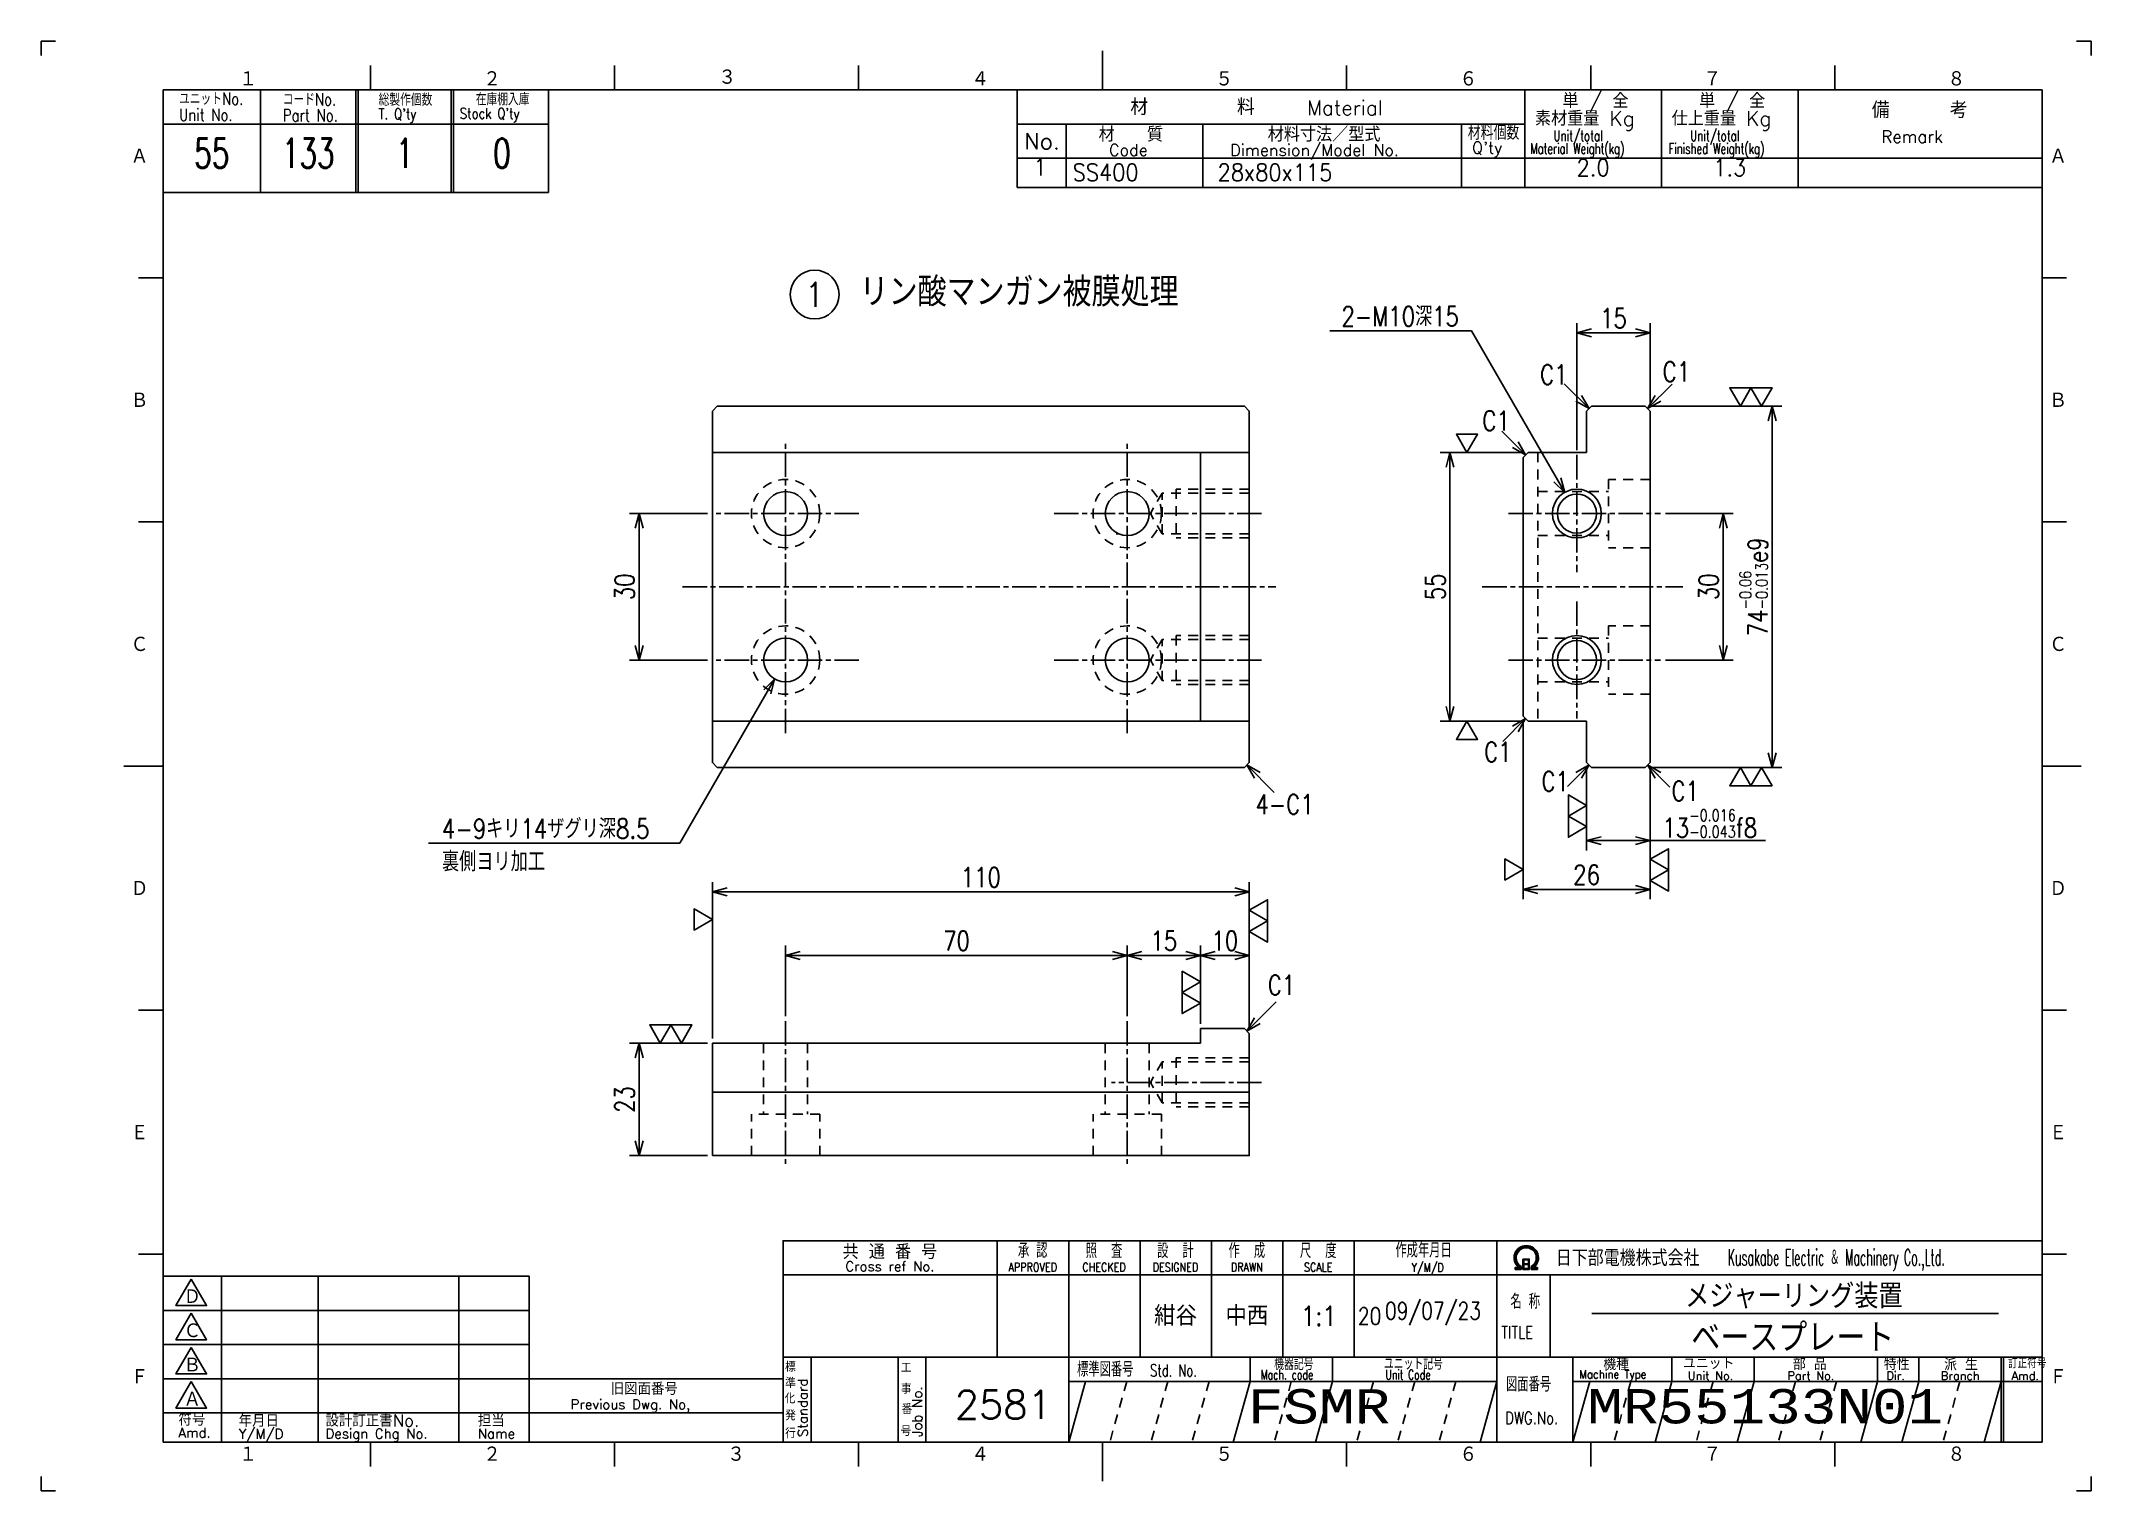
# Model space of a CAD drawing. Extents: x 0 to 420, y 0 to 297.
import ezdxf
from ezdxf.enums import TextEntityAlignment as Align

# ---------------------------------------------------------------- set-up
doc = ezdxf.new("R2010")
doc.units = 0
for name, pattern in [('GEN3A', [3.5, 2, -1.5]), ('GEN7A', [7.5, 5, -0.75, 1, -0.75]), ('HIDDEN2', [3.5, 2, -1.5])]:
    doc.linetypes.add(name, pattern=pattern)
doc.layers.get('0').update_dxf_attribs({"linetype": 'CONTINUOUS'})
doc.layers.get('DEFPOINTS').update_dxf_attribs({"linetype": 'CONTINUOUS'})
for name, color, linetype in [('2', 5, 'CONTINUOUS'), ('4', 3, 'CONTINUOUS'), ('5', 3, 'CONTINUOUS'), ('6', 52, 'CONTINUOUS'), ('7A', 4, 'GEN7A'), ('8', 1, 'CONTINUOUS'), ('9', 3, 'HIDDEN2'), ('RAHM2', 1, 'CONTINUOUS'), ('RAHM3', 52, 'CONTINUOUS')]:
    doc.layers.add(name, color=color, linetype=linetype)
doc.styles.add('DIMENSION', font='monotxt.shx', dxfattribs={"bigfont": 'bigfont.shx'})
doc.styles.get("Standard").update_dxf_attribs({"font": 'romans.shx', "width": 0.8, "bigfont": 'extfont.shx'})
doc.dimstyles.new('GEN-ISO', dxfattribs={"dimtxt": 4, "dimasz": 3, "dimexe": 2, "dimexo": 1, "dimgap": 1, "dimtad": 3, "dimdec": 3, "dimrnd": 0.001, "dimdsep": 46, "dimtxsty": 'Standard', "dimblk": 'OPEN30', "dimcen": 0, "dimclrt": 52, "dimadec": 0, "dimazin": 0, "dimtp": 0.1, "dimtm": 0.1, "dimtfac": 0.6, "dimtdec": 3, "dimtmove": 2, "dimatfit": 3, "dimldrblk": 'OPEN30', "dimfxl": 0, "dimarcsym": 0})

# ---------------------------------------------------------------- blocks, each defined once
blk = doc.blocks.new('1A3ﾌﾞﾋﾝ')
at = {"layer": 'RAHM2', "color": 5, "linetype": 'Continuous'}
for p, q in [((3, 297), (0, 297)), ((0, 297), (0, 294)), ((217.5, 295), (217.5, 287)), ((417, 297), (420, 297)), ((420, 297), (420, 294)), ((67.5, 292), (67.5, 287)), ((117.5, 292), (117.5, 287)), ((167.5, 292), (167.5, 287)), ((267.5, 292), (267.5, 287)), ((317.5, 292), (317.5, 287)), ((367.5, 292), (367.5, 287)), ((410, 287), (25, 287)), ((25, 287), (25, 10)), ((104, 266), (104, 287)), ((410, 10), (410, 287)), ((25, 266), (64.5, 266)), ((64.5, 266), (104, 266)), ((20, 248.5), (25, 248.5)), ((410, 248.5), (415, 248.5)), ((20, 198.5), (25, 198.5)), ((410, 198.5), (415, 198.5)), ((17, 148.5), (25, 148.5)), ((410, 148.5), (418, 148.5)), ((20, 98.5), (25, 98.5)), ((410, 98.5), (415, 98.5)), ((20, 48.5), (25, 48.5)), ((410, 48.5), (415, 48.5)), ((25, 10), (410, 10)), ((67.5, 5), (67.5, 10)), ((117.5, 5), (117.5, 10)), ((217.5, 2), (217.5, 10)), ((267.5, 5), (267.5, 10)), ((317.5, 5), (317.5, 10)), ((367.5, 5), (367.5, 10)), ((0, 3), (0, 0)), ((0, 0), (3, 0)), ((420, 0), (417, 0)), ((420, 3), (420, 0))]:
    blk.add_line(p, q, dxfattribs=at)
at = {"layer": 'RAHM2', "color": 7, "linetype": 'Continuous'}
for p, q in [((45, 287), (45, 266)), ((64.5, 287), (64.5, 266)), ((65, 287), (65, 266)), ((84, 287), (84, 266)), ((84.5, 287), (84.5, 266)), ((200, 267), (200, 287)), ((304, 287), (304, 267)), ((332, 267), (332, 287)), ((360, 287), (360, 267)), ((25, 280), (64.5, 280)), ((64.5, 280), (104, 280)), ((200, 280), (304, 280)), ((210, 267), (210, 280)), ((238, 280), (238, 267)), ((291, 280), (291, 267)), ((200, 273), (410, 273)), ((200, 267), (410, 267)), ((195.93, 51.26), (195.93, 27.42)), ((210.55, 51.26), (210.55, 10)), ((225.18, 51.26), (225.18, 27.42)), ((239.8, 51.26), (239.8, 27.42)), ((254.43, 51.26), (254.43, 27.42)), ((269.05, 51.26), (269.05, 27.42)), ((298.3, 51.26), (298.3, 10)), ((25, 44), (100, 44)), ((37, 44), (37, 10)), ((56.8, 44), (56.8, 10)), ((85.6, 44), (85.6, 10)), ((100, 10), (100, 44)), ((152.05, 44.26), (410, 44.26)), ((269.05, 44.26), (269.05, 27.42)), ((298.3, 44.26), (298.3, 44.26)), ((309.17, 44.26), (309.17, 27.42)), ((25, 37), (100, 37)), ((25, 30), (100, 30)), ((152.05, 27.42), (410, 27.42)), ((157.77, 27.42), (157.77, 10)), ((175.59, 27.42), (175.59, 10)), ((181.3, 27.42), (181.3, 10)), ((247.73, 27.42), (247.73, 22.42)), ((264.59, 27.42), (264.59, 22.42)), ((313.83, 27.42), (313.83, 10)), ((334.15, 27.42), (334.15, 22.42)), ((351, 27.42), (351, 22.42)), ((376.29, 27.42), (376.29, 22.42)), ((384.72, 27.42), (384.72, 22.42)), ((401.57, 10), (401.57, 27.42)), ((402.07, 10), (402.07, 27.42)), ((25, 23), (100, 23)), ((100, 23), (152.05, 23)), ((210.55, 22.42), (298.3, 22.42)), ((313.83, 22.42), (410, 22.42)), ((25, 16), (100, 16)), ((100, 16), (152.05, 16)), ((167.5, 5), (167.5, 10))]:
    blk.add_line(p, q, dxfattribs=at)
at = {"layer": 'RAHM2', "color": 3, "linetype": 'Continuous'}
for p, q in [((317.73, 36.35), (401.03, 36.35)), ((214.02, 22.42), (210.55, 10)), ((247.73, 22.42), (244.26, 10)), ((264.59, 22.42), (261.12, 10)), ((298.3, 22.42), (294.83, 10)), ((334.15, 22.42), (330.68, 10)), ((351, 22.42), (347.54, 10)), ((376.29, 22.42), (372.82, 10)), ((384.72, 22.42), (381.25, 10))]:
    blk.add_line(p, q, dxfattribs=at)
at = {"layer": 'RAHM2', "color": 3, "linetype": 'GEN3A'}
for p, q in [((222.44, 22.42), (218.98, 10)), ((230.87, 22.42), (227.41, 10)), ((239.3, 22.42), (235.84, 10)), ((256.16, 22.42), (252.69, 10)), ((273.01, 22.42), (269.55, 10)), ((281.44, 22.42), (277.98, 10)), ((289.87, 22.42), (286.41, 10)), ((325.72, 22.42), (322.25, 10)), ((342.57, 22.42), (339.11, 10)), ((359.43, 22.42), (355.97, 10)), ((367.86, 22.42), (364.39, 10)), ((393.14, 22.42), (389.68, 10))]:
    blk.add_line(p, q, dxfattribs=at)
at = {"layer": 'RAHM2', "color": 5, "linetype": 'Continuous'}
blk.add_lwpolyline([(410, 51.26), (152.05, 51.26), (152.05, 10)], dxfattribs=at)
at = {"layer": 'RAHM2', "color": 7, "linetype": 'Continuous'}
for points in [[(303.62, 47.51), (303.62, 45.4), (304.92, 45.4), (304.92, 47.51), (303.62, 47.51)], [(303.77, 47.36), (303.77, 46.53), (304.77, 46.53), (304.77, 47.36), (303.77, 47.36)], [(304.77, 46.38), (304.77, 45.55), (303.77, 45.55), (303.77, 46.38), (304.77, 46.38)], [(302.02, 45.4), (303.22, 45.4), (303.22, 46.01)], [(302.02, 45.58), (302.97, 45.58), (302.97, 45.91)], [(302.72, 45.82), (302.72, 45.75), (302.02, 45.75), (302.02, 45.4)], [(305.32, 45.98), (305.32, 45.4), (306.58, 45.4), (306.58, 45.75), (305.85, 45.75), (305.85, 45.8)], [(305.57, 45.87), (305.57, 45.58), (306.58, 45.58)]]:
    blk.add_lwpolyline(points, dxfattribs=at)
for points in [[(30.79, 43.41), (27.65, 37.97), (33.92, 37.97)], [(30.79, 36.41), (27.65, 30.97), (33.92, 30.97)], [(30.79, 29.41), (27.65, 23.97), (33.92, 23.97)], [(30.79, 22.41), (27.65, 16.97), (33.92, 16.97)]]:
    blk.add_lwpolyline(points, close=True, dxfattribs=at)
at = {"layer": 'RAHM2', "color": 3, "linetype": 'Continuous'}
for points in [[(317.29, 22.42), (313.83, 10)], [(401.57, 22.42), (401.57, 22.42), (398.11, 10)]]:
    blk.add_lwpolyline(points, dxfattribs=at)
at = {"layer": 'RAHM2', "color": 7, "linetype": 'Continuous'}
for radius, start, end in [(2.5, 308.2706, 230.8952), (2.28, 303.9949, 234.4013), (2.06, 299.8294, 238.4756)]:
    blk.add_arc((304.3, 47.76), radius, start, end, dxfattribs=at)
at = {"layer": 'RAHM2', "color": 5, "linetype": 'Continuous'}
for s, p in [('１', (40.6, 287.58)), ('２', (90.6, 287.58)), ('４', (190.6, 287.58)), ('５', (240.6, 287.58)), ('６', (290.6, 287.58)), ('７', (340.6, 287.58)), ('８', (390.6, 287.58)), ('Ａ', (18.36, 271.74)), ('Ａ', (411.44, 271.74)), ('Ｂ', (18.36, 221.74)), ('Ｂ', (411.44, 221.74)), ('Ｃ', (18.36, 171.74)), ('Ｃ', (411.44, 171.74)), ('Ｄ', (18.36, 121.74)), ('Ｄ', (411.44, 121.74)), ('Ｅ', (18.36, 71.74)), ('Ｅ', (411.44, 71.74)), ('Ｆ', (18.36, 21.74)), ('Ｆ', (411.44, 21.74)), ('１', (40.6, 5.87)), ('２', (90.6, 5.87)), ('３', (140.6, 5.87)), ('４', (190.6, 5.87)), ('５', (240.6, 5.87)), ('６', (290.6, 5.87)), ('７', (340.6, 5.87)), ('８', (390.6, 5.87))]:
    blk.add_text(s, height=3.31, dxfattribs=at).set_placement(p)
blk.add_text('３', height=3.31, dxfattribs=at).set_placement((140.6, 289.58), align=Align.MIDDLE)
at = {"layer": 'RAHM2', "color": 7, "linetype": 'Continuous'}
for s, height, width, p in [('ユニットNo.', 2.5, 0.8, (28.29, 283.92)), ('コードNo.', 2.5, 0.8, (49.52, 283.81)), ('総製作個数', 2.5, 0.8, (69.17, 283.72)), ('在庫棚入庫', 2.5, 0.8, (89.08, 283.82)), ('Unit No.', 2.5, 0.8, (28.29, 280.64)), ('Part No.', 2.5, 0.8, (49.52, 280.53)), ("T. Q'ty", 2.2, 0.8, (69.17, 280.96)), ("Stock Q'ty", 2.2, 0.8, (85.8, 281.06)), ('材料個数', 3, 0.8, (292.32, 276.75)), ('Unit/total', 2.2, 0.7, (309.86, 276.49)), ('Unit/total', 2.2, 0.7, (337.86, 276.49)), ('Material Weight(kg)', 2.2, 0.68, (305.1, 273.86)), ('Finished Weight(kg)', 2.2, 0.68, (333.46, 273.86)), ('作成年月日', 3, 0.7, (277.49, 47.82)), ('Y/M/D', 1.8, 0.8, (280.79, 44.87)), ('Kusakabe Electric ＆ Machinery Co.,Ltd.', 3.3108, 0.5, (345.56, 46.19)), ('名 称', 3, 0.7, (301.06, 37.33)), ('20', 3.5, 0.8, (269.81, 34.08)), ('TITLE', 2.5, 0.8, (299.18, 31.25)), ('標準図番号', 3, 0.7, (212.26, 23.44)), ('Std. No.', 2.5, 0.7, (227.23, 23.44)), ('機器記号', 2.5, 0.7, (252.65, 24.77)), ('ユニット記号', 2.5, 0.7, (275.14, 24.85)), ('訂正符号', 2, 0.7, (403.01, 25.16)), ('Mach. code', 2, 0.7, (249.86, 22.83)), ('Unit Code', 2, 0.7, (275.45, 22.83)), ('図面番号', 3, 0.7, (300.15, 20.37)), ('Machine Type', 1.7, 0.9, (315.15, 23.05))]:
    blk.add_text(s, height=height, dxfattribs=dict(at, width=width)).set_placement(p)
for s, height, p in [('単 / 全', 3, (311.71, 283.26)), ('単 / 全', 3, (339.71, 283.26)), ('材\u3000\u3000\u3000\u3000\u3000料', 3.311, (223.18, 281.82)), ('Material', 3, (259.34, 281.82)), ('素材重量 Kg', 3, (306.08, 279.63)), ('仕上重量 Kg', 3, (334.08, 279.63)), ('備     考', 3.311, (375.08, 281.21)), ('No.', 3.311, (201.5, 274.82)), ('材\u3000\u3000質', 3, (216.68, 276.39)), ('材料寸法／型式', 3, (251.33, 276.39)), ('Remark', 2.5, (377.03, 276.16)), ('Code', 2.4, (218.82, 273.45)), ('Dimension/Model No.', 2.4, (243.65, 273.45)), ("Q'ty", 2.4, (293.19, 273.93)), ('Ｄ', 3.2, (29.23, 38.2)), ('Ｃ', 3.2, (29.23, 31.2)), ('Ｂ', 3.2, (29.23, 24.2)), ('標', 2, (152.44, 24.43)), ('工', 2, (176.15, 24.24)), ('機種', 2.4, (320.08, 24.76)), ('ユニット', 2.4, (336.39, 24.96)), ('部 品', 2.4, (358.93, 24.79)), ('特性', 2.4, (377.55, 24.78)), ('派 生', 2.4, (389.89, 24.72)), ('旧図面番号', 2.5, (116.71, 19.69)), ('準', 2, (152.47, 21.11)), ('事', 2, (176.17, 19.92)), ('Unit No.', 1.7, (337.39, 22.76)), ('Part No.', 1.7, (357.81, 22.76)), ('Dir.', 1.7, (378.09, 22.76)), ('Branch', 1.7, (389.24, 22.76)), ('Amd.', 1.7, (403.74, 22.76)), ('Ａ', 3.2, (29.23, 17.2)), ('Previous Dwg. No,', 2, (108.5, 16.75)), ('化', 2, (152.37, 17.95)), ('番', 2, (176.31, 15.76)), ('Amd.', 2, (28.17, 10.93)), ('符号', 2.5, (28.17, 13.37)), ('Y/M/D', 2, (40.49, 10.7)), ('年月日', 2.5, (40.49, 13.14)), ('設計訂正書No.', 2.5, (58.29, 13.18)), ('Design Chg No.', 2, (58.29, 10.75)), ('担当', 2.5, (89.5, 13.18)), ('Name', 2, (89.5, 10.75)), ('行', 2, (152.46, 10.82)), ('発', 2, (152.46, 14.47)), ('号', 2, (176.11, 11.28))]:
    blk.add_text(s, height=height, dxfattribs=at).set_placement(p)
for s, height, p in [('共 通 番 号', 3, (173.93, 49.14)), ('Cross ref No.', 2, (173.93, 46.01))]:
    blk.add_text(s, height=height, dxfattribs=at).set_placement(p, align=Align.MIDDLE)
for s, height, width, p in [('承 認', 3, 0.7, (203.18, 49.35)), ('照  査', 3, 0.7, (217.8, 49.35)), ('設  計', 3, 0.7, (232.43, 49.35)), ('作  成', 3, 0.7, (247.05, 49.35)), ('尺  度', 3, 0.7, (261.67, 49.35)), ('APPROVED', 1.8, 0.8, (203.18, 45.85)), ('CHECKED', 1.8, 0.8, (217.8, 45.85)), ('DESIGNED', 1.8, 0.8, (232.43, 45.85)), ('DRAWN', 1.8, 0.8, (247.05, 45.85)), ('SCALE', 1.8, 0.8, (261.67, 45.85)), ('DWG.No.', 2.5, 0.8, (305.41, 14.96))]:
    blk.add_text(s, height=height, dxfattribs=dict(at, width=width)).set_placement(p, align=Align.MIDDLE)
at = {"layer": 'RAHM2', "color": 7, "linetype": 'Continuous', "width": 0.844147}
blk.add_text('日下部電機株式会社', height=3.311, dxfattribs=at).set_placement((310.35, 46.06), (339.79, 46.06), align=Align.FIT)
at = {"layer": 'RAHM2', "color": 7, "linetype": 'Continuous'}
for s, p in [('Standard', (157.07, 11.05)), ('Job No.', (180.5, 11.05))]:
    blk.add_text(s, height=2, rotation=90, dxfattribs=at).set_placement(p)
at = {"layer": 'RAHM2', "color": 5, "linetype": 'Continuous', "width": 0.7}
for tag, p in [('HEADER3', (35, 274.01)), ('HEADER4', (54.75, 274)), ('HEADER15', (74.49, 274)), ('HEADER16', (94.43, 274))]:
    blk.add_attdef(tag, text='', height=6, dxfattribs=at).set_placement(p, align=Align.MIDDLE)
at = {"layer": 'RAHM2', "color": 7, "linetype": 'Continuous'}
blk.add_attdef('HEADER5', text='', height=2.5, dxfattribs=at).set_placement((63.69, 267.1), align=Align.BOTTOM_RIGHT)
for tag, height, width, p in [('HEADER1', 5, 0.9, (359.12, 40.15)), ('HEADER25', 3.2, 0.63, (46.91, 40.38)), ('HEADER23', 3.33, 0.8, (71.4, 40.2)), ('HEADER24', 3.5, 0.8, (92.57, 40.22)), ('HEADER7', 5, 0.8, (174.38, 35.8)), ('GEN-TITLE-SCA', 4, 0.85, (261.79, 35.85)), ('HEADER22', 3.2, 0.63, (46.91, 33.38)), ('HEADER20', 3.33, 0.8, (71.4, 33.2)), ('HEADER21', 3.5, 0.8, (92.57, 33.22)), ('HEADER2', 6, 0.9, (358.89, 31.68)), ('HEADER19', 3.2, 0.63, (46.91, 26.38)), ('HEADER17', 3.33, 0.8, (71.4, 26.2)), ('HEADER18', 3.5, 0.8, (92.57, 26.22)), ('HEADER11', 3.2, 0.63, (46.91, 19.38)), ('HEADER9', 3.33, 0.8, (71.4, 19.2)), ('HEADER10', 3.5, 0.8, (92.57, 19.22)), ('HEADER14', 3.31, 0.8, (126.54, 12.82))]:
    blk.add_attdef(tag, text='', height=height, dxfattribs=dict(at, width=width)).set_placement(p, align=Align.MIDDLE)
for tag, p in [('HEADER27', (232.45, 36.09)), ('HEADER26', (247.07, 36.09))]:
    blk.add_attdef(tag, text='', height=4, dxfattribs=at).set_placement(p, align=Align.MIDDLE)
at = {"layer": 'RAHM2', "color": 7, "linetype": 'Continuous', "width": 0.8}
blk.add_attdef('GEN-TITLE-DAT', text='', height=3.5, dxfattribs=at).set_placement((275.35, 34.1), align=Align.BOTTOM_LEFT)
at = {"layer": 'RAHM2', "color": 5, "linetype": 'Continuous'}
blk.add_attdef('HEADER6', text='', height=5.8, dxfattribs=at).set_placement((207.09, 13.03), align=Align.BOTTOM_RIGHT)
at = {"layer": 'RAHM2', "color": 5, "linetype": 'Continuous', "style": 'DIMENSION', "width": 1.2}
for tag, p in [('HEADER13', (213.56, 11.75)), ('HEADER12', (247.26, 11.72)), ('GEN-TITLE-DWG', (316.79, 11.74))]:
    blk.add_attdef(tag, text='', height=7.02, dxfattribs=at).set_placement(p, align=Align.BOTTOM_LEFT)
at = {"layer": 'RAHM2', "color": 5, "linetype": 'Continuous', "style": 'DIMENSION'}
blk.add_attdef('HEADER8', text='', height=7.02, dxfattribs=at).set_placement((408.58, 11.71), align=Align.BOTTOM_RIGHT)
blk = doc.blocks.new('_Open30')
at = {"color": 0, "linetype": 'ByBlock', "lineweight": -2}
for p, q in [((-1, 0.27), (0, 0)), ((0, 0), (-1, -0.27)), ((0, 0), (-1, 0))]:
    blk.add_line(p, q, dxfattribs=at)
blk = doc.blocks.new('*D10')
at = {"layer": '5', "color": 0, "lineweight": -2}
for p, q in [((136.56, 200.21), (120.56, 200.21)), ((122.56, 197.21), (122.56, 173.21)), ((136.56, 170.21), (120.56, 170.21))]:
    blk.add_line(p, q, dxfattribs=at)
at = {"layer": 'DEFPOINTS', "color": 0}
for p in [(137.56, 200.21), (122.56, 170.21), (137.56, 170.21)]:
    blk.add_point(p, dxfattribs=at)
at = {"layer": '5', "color": 0, "lineweight": -2, "xscale": 3, "yscale": 3, "zscale": 3}
for p, rotation in [((122.56, 200.21), 90), ((122.56, 170.21), 270)]:
    blk.add_blockref('_Open30', p, dxfattribs=dict(at, rotation=rotation))
at = {"layer": '5', "color": 52, "insert": (119.56, 185.21), "char_height": 4, "attachment_point": 5, "rotation": 90}
blk.add_mtext('30', dxfattribs=at)
blk = doc.blocks.new('*D11')
at = {"layer": '5', "color": 0, "lineweight": -2}
for p, q in [((332.8, 200.21), (346.67, 200.21)), ((344.67, 197.21), (344.67, 173.21)), ((332.8, 170.21), (346.67, 170.21))]:
    blk.add_line(p, q, dxfattribs=at)
at = {"layer": 'DEFPOINTS', "color": 0}
for p in [(331.8, 200.21), (331.8, 170.21), (344.67, 170.21)]:
    blk.add_point(p, dxfattribs=at)
at = {"layer": '5', "color": 0, "lineweight": -2, "xscale": 3, "yscale": 3, "zscale": 3}
for p, rotation in [((344.67, 200.21), 90), ((344.67, 170.21), 270)]:
    blk.add_blockref('_Open30', p, dxfattribs=dict(at, rotation=rotation))
at = {"layer": '5', "color": 52, "insert": (341.67, 185.21), "char_height": 4, "attachment_point": 5, "rotation": 90}
blk.add_mtext('30', dxfattribs=at)
blk = doc.blocks.new('*D12')
at = {"layer": '5', "color": 0, "lineweight": -2}
for p, q in [((329.67, 222.21), (356.67, 222.21)), ((354.67, 219.21), (354.67, 151.21)), ((329.67, 148.21), (356.67, 148.21))]:
    blk.add_line(p, q, dxfattribs=at)
at = {"layer": 'DEFPOINTS', "color": 0}
for p in [(328.67, 222.21), (328.67, 148.21), (354.67, 148.21)]:
    blk.add_point(p, dxfattribs=at)
at = {"layer": '5', "color": 0, "lineweight": -2, "xscale": 3, "yscale": 3, "zscale": 3}
for p, rotation in [((354.67, 222.21), 90), ((354.67, 148.21), 270)]:
    blk.add_blockref('_Open30', p, dxfattribs=dict(at, rotation=rotation))
at = {"layer": '5', "color": 52, "insert": (350.87, 185.21), "char_height": 4, "attachment_point": 5, "rotation": 90}
blk.add_mtext('74{\\H2.400000;\\S-0.06^ -0.013;}e9', dxfattribs=at)
blk = doc.blocks.new('*D13')
at = {"layer": '5', "color": 0, "lineweight": -2}
for p, q in [((303.67, 212.71), (286.67, 212.71)), ((288.67, 209.71), (288.67, 160.71)), ((303.67, 157.71), (286.67, 157.71))]:
    blk.add_line(p, q, dxfattribs=at)
at = {"layer": 'DEFPOINTS', "color": 0}
for p in [(304.67, 212.71), (288.67, 157.71), (304.67, 157.71)]:
    blk.add_point(p, dxfattribs=at)
at = {"layer": '5', "color": 0, "lineweight": -2, "xscale": 3, "yscale": 3, "zscale": 3}
for p, rotation in [((288.67, 212.71), 90), ((288.67, 157.71), 270)]:
    blk.add_blockref('_Open30', p, dxfattribs=dict(at, rotation=rotation))
at = {"layer": '5', "color": 52, "insert": (285.67, 185.21), "char_height": 4, "attachment_point": 5, "rotation": 90}
blk.add_mtext('55', dxfattribs=at)
blk = doc.blocks.new('*D14')
at = {"layer": '5', "color": 0, "lineweight": -2}
for p, q in [((303.67, 157.71), (303.67, 121.21)), ((329.67, 148.21), (329.67, 121.21)), ((326.67, 123.21), (306.67, 123.21))]:
    blk.add_line(p, q, dxfattribs=at)
at = {"layer": 'DEFPOINTS', "color": 0}
for p in [(303.67, 158.71), (329.67, 149.21), (303.67, 123.21)]:
    blk.add_point(p, dxfattribs=at)
at = {"layer": '5', "color": 0, "lineweight": -2, "xscale": 3, "yscale": 3, "zscale": 3, "rotation": 180}
blk.add_blockref('_Open30', (303.67, 123.21), dxfattribs=at)
at = {"layer": '5', "color": 0, "lineweight": -2, "xscale": 3, "yscale": 3, "zscale": 3}
blk.add_blockref('_Open30', (329.67, 123.21), dxfattribs=at)
at = {"layer": '5', "color": 52, "insert": (316.67, 126.21), "char_height": 4, "attachment_point": 5}
blk.add_mtext('26', dxfattribs=at)
blk = doc.blocks.new('*D15')
at = {"layer": '5', "color": 0, "lineweight": -2}
for p, q in [((316.67, 148.21), (316.67, 131.21)), ((329.67, 148.21), (329.67, 131.21)), ((326.67, 133.21), (319.67, 133.21))]:
    blk.add_line(p, q, dxfattribs=at)
at = {"layer": 'DEFPOINTS', "color": 0}
for p in [(316.67, 149.21), (329.67, 149.21), (316.67, 133.21)]:
    blk.add_point(p, dxfattribs=at)
at = {"layer": '5', "color": 0, "lineweight": -2, "xscale": 3, "yscale": 3, "zscale": 3, "rotation": 180}
blk.add_blockref('_Open30', (316.67, 133.21), dxfattribs=at)
at = {"layer": '5', "color": 0, "lineweight": -2, "xscale": 3, "yscale": 3, "zscale": 3}
blk.add_blockref('_Open30', (329.67, 133.21), dxfattribs=at)
at = {"layer": '5', "color": 52, "insert": (341.9, 136.72), "char_height": 4, "attachment_point": 5}
blk.add_mtext('13{\\H2.400000;\\S-0.016^ -0.043;}f8', dxfattribs=at)
blk = doc.blocks.new('*D16')
at = {"layer": '5', "color": 0, "lineweight": -2}
for p, q in [((314.67, 213.21), (314.67, 239.21)), ((326.67, 237.21), (317.67, 237.21)), ((329.67, 222.21), (329.67, 239.21))]:
    blk.add_line(p, q, dxfattribs=at)
at = {"layer": 'DEFPOINTS', "color": 0}
for p in [(314.67, 237.21), (329.67, 221.21), (314.67, 212.21)]:
    blk.add_point(p, dxfattribs=at)
at = {"layer": '5', "color": 0, "lineweight": -2, "xscale": 3, "yscale": 3, "zscale": 3, "rotation": 180}
blk.add_blockref('_Open30', (314.67, 237.21), dxfattribs=at)
at = {"layer": '5', "color": 0, "lineweight": -2, "xscale": 3, "yscale": 3, "zscale": 3}
blk.add_blockref('_Open30', (329.67, 237.21), dxfattribs=at)
at = {"layer": '5', "color": 52, "insert": (322.17, 240.21), "char_height": 4, "attachment_point": 5}
blk.add_mtext('15', dxfattribs=at)
blk = doc.blocks.new('*D17')
at = {"layer": '5', "color": 0, "lineweight": -2}
for p, q in [((137.56, 92.7), (137.56, 124.71)), ((244.56, 122.71), (140.56, 122.71)), ((247.56, 94.7), (247.56, 124.71))]:
    blk.add_line(p, q, dxfattribs=at)
at = {"layer": 'DEFPOINTS', "color": 0}
for p in [(137.56, 122.71), (247.56, 93.7), (137.56, 91.7)]:
    blk.add_point(p, dxfattribs=at)
at = {"layer": '5', "color": 0, "lineweight": -2, "xscale": 3, "yscale": 3, "zscale": 3, "rotation": 180}
blk.add_blockref('_Open30', (137.56, 122.71), dxfattribs=at)
at = {"layer": '5', "color": 0, "lineweight": -2, "xscale": 3, "yscale": 3, "zscale": 3}
blk.add_blockref('_Open30', (247.56, 122.71), dxfattribs=at)
at = {"layer": '5', "color": 52, "insert": (192.56, 125.71), "char_height": 4, "attachment_point": 5}
blk.add_mtext('110', dxfattribs=at)
blk = doc.blocks.new('*D18')
at = {"layer": '5', "color": 0, "lineweight": -2}
for p, q in [((237.56, 95.7), (237.56, 111.7)), ((244.56, 109.7), (240.56, 109.7)), ((247.56, 94.7), (247.56, 111.7))]:
    blk.add_line(p, q, dxfattribs=at)
at = {"layer": 'DEFPOINTS', "color": 0}
for p in [(237.56, 109.7), (237.56, 94.7), (247.56, 93.7)]:
    blk.add_point(p, dxfattribs=at)
at = {"layer": '5', "color": 0, "lineweight": -2, "xscale": 3, "yscale": 3, "zscale": 3, "rotation": 180}
blk.add_blockref('_Open30', (237.56, 109.7), dxfattribs=at)
at = {"layer": '5', "color": 0, "lineweight": -2, "xscale": 3, "yscale": 3, "zscale": 3}
blk.add_blockref('_Open30', (247.56, 109.7), dxfattribs=at)
at = {"layer": '5', "color": 52, "insert": (242.56, 112.7), "char_height": 4, "attachment_point": 5}
blk.add_mtext('10', dxfattribs=at)
blk = doc.blocks.new('*D19')
at = {"layer": '5', "color": 0, "lineweight": -2}
for p, q in [((222.56, 97.24), (222.56, 111.7)), ((234.56, 109.7), (225.56, 109.7))]:
    blk.add_line(p, q, dxfattribs=at)
at = {"layer": 'DEFPOINTS', "color": 0}
for p in [(222.56, 109.7), (222.56, 96.24), (237.56, 94.7)]:
    blk.add_point(p, dxfattribs=at)
at = {"layer": '5', "color": 0, "lineweight": -2, "xscale": 3, "yscale": 3, "zscale": 3, "rotation": 180}
blk.add_blockref('_Open30', (222.56, 109.7), dxfattribs=at)
at = {"layer": '5', "color": 0, "lineweight": -2, "xscale": 3, "yscale": 3, "zscale": 3}
blk.add_blockref('_Open30', (237.56, 109.7), dxfattribs=at)
at = {"layer": '5', "color": 52, "insert": (230.06, 112.7), "char_height": 4, "attachment_point": 5}
blk.add_mtext('15', dxfattribs=at)
blk = doc.blocks.new('*D20')
at = {"layer": '5', "color": 0, "lineweight": -2}
for p, q in [((152.56, 97.24), (152.56, 111.7)), ((219.56, 109.7), (155.56, 109.7))]:
    blk.add_line(p, q, dxfattribs=at)
at = {"layer": 'DEFPOINTS', "color": 0}
for p in [(152.56, 109.7), (152.56, 96.24), (222.56, 96.24)]:
    blk.add_point(p, dxfattribs=at)
at = {"layer": '5', "color": 0, "lineweight": -2, "xscale": 3, "yscale": 3, "zscale": 3, "rotation": 180}
blk.add_blockref('_Open30', (152.56, 109.7), dxfattribs=at)
at = {"layer": '5', "color": 0, "lineweight": -2, "xscale": 3, "yscale": 3, "zscale": 3}
blk.add_blockref('_Open30', (222.56, 109.7), dxfattribs=at)
at = {"layer": '5', "color": 52, "insert": (187.56, 112.7), "char_height": 4, "attachment_point": 5}
blk.add_mtext('70', dxfattribs=at)
blk = doc.blocks.new('STDBUHIN')
at = {"color": 7}
for p, q in [((0, 0), (0, -6)), ((10, 0), (10, -6)), ((38, 0), (38, -6)), ((91, 0), (91, -6)), ((104, 0), (104, -6)), ((132, 0), (132, -6)), ((160, 0), (160, -6)), ((0, -6), (210, -6))]:
    blk.add_line(p, q, dxfattribs=at)
at = {"layer": 'RAHM3', "color": 7, "width": 0.9}
for tag, p in [('1GENST', (4.710911, -4.609434)), ('4GENST', (96.434633, -4.658422)), ('5GENST', (118, -4.729)), ('6GENST', (146, -4.729))]:
    blk.add_attdef(tag, text='', height=3.5, dxfattribs=at).set_placement(p, align=Align.BOTTOM_CENTER)
at = {"layer": 'RAHM3', "color": 7}
for tag, p, width in [('2GENST', (11.373533, -4.658422), 0.8), ('3GENST', (41.070972, -4.658422), 0.8), ('7GENST', (162.759538, -4.671383), 0.9)]:
    blk.add_attdef(tag, p, '', height=3.5, dxfattribs=dict(at, width=width))
blk = doc.blocks.new('GENBALLOON1')
blk.add_circle((0, 0), 5)
at = {"flags": 1}
blk.add_attdef('GEN_PARENT', text='', height=2.5, dxfattribs=at).set_placement((0, 0), align=Align.MIDDLE)
blk.add_attdef('REF_NO', text='', height=3.5).set_placement((0, 0), align=Align.MIDDLE)
at = {"color": 7, "flags": 1}
for tag, p in [('5GENINF', (6.43, 0.96)), ('6GENINF', (6.43, 0.63)), ('7GENINF', (6.43, 0.3)), ('8GENINF', (6.43, -0.04)), ('9GENINF', (6.43, -0.37)), ('3GENINF', (6.43, -2.34)), ('4GENINF', (6.43, -2.67)), ('10GENINF', (6.43, -0.7)), ('11GENINF', (6.43, -1)), ('12GENINF', (6.43, -1.34)), ('13GENINF', (6.43, -1.67)), ('14GENINF', (6.43, -2)), ('15GENINF', (6.43, -3)), ('16GENINF', (6.43, -3.34)), ('17GENINF', (6.43, -3.7)), ('18GENINF', (6.43, -4.04)), ('19GENINF', (6.43, -4.37)), ('20GENINF', (6.43, -4.7)), ('21GENINF', (6.43, -5.04)), ('22GENINF', (6.43, -5.37))]:
    blk.add_attdef(tag, p, '', height=0.2, dxfattribs=at)
blk = doc.blocks.new('*D21')
at = {"layer": '5', "color": 0, "lineweight": -2}
for p, q in [((136.56, 91.7), (120.56, 91.7)), ((122.56, 88.7), (122.56, 71.7)), ((136.56, 68.7), (120.56, 68.7))]:
    blk.add_line(p, q, dxfattribs=at)
at = {"layer": 'DEFPOINTS', "color": 0}
for p in [(137.56, 91.7), (122.56, 68.7), (137.56, 68.7)]:
    blk.add_point(p, dxfattribs=at)
at = {"layer": '5', "color": 0, "lineweight": -2, "xscale": 3, "yscale": 3, "zscale": 3}
for p, rotation in [((122.56, 91.7), 90), ((122.56, 68.7), 270)]:
    blk.add_blockref('_Open30', p, dxfattribs=dict(at, rotation=rotation))
at = {"layer": '5', "color": 52, "insert": (119.56, 80.2), "char_height": 4, "attachment_point": 5, "rotation": 90}
blk.add_mtext('23', dxfattribs=at)

msp = doc.modelspace()

# ---------------------------------------------------------------- linework, layer by layer
at = {"layer": '2'}
for p, q in [((316.6701, 221.2103), (317.6701, 222.2103)), ((316.6701, 212.7103), (316.6701, 221.2103)), ((328.6701, 222.2103), (317.6701, 222.2103)), ((328.6701, 222.2103), (329.6701, 221.2103)), ((329.6701, 221.2103), (329.6701, 149.2103)), ((247.5581, 212.7103), (137.5581, 212.7103)), ((237.5581, 212.7103), (237.5581, 157.7103)), ((247.5581, 157.7103), (137.5581, 157.7103)), ((316.6701, 157.7103), (316.6701, 149.2103)), ((317.6701, 148.2103), (316.6701, 149.2103)), ((317.6701, 148.2103), (328.6701, 148.2103)), ((329.6701, 149.2103), (328.6701, 148.2103)), ((237.5581, 94.7034), (237.5581, 91.7034)), ((237.5581, 91.7034), (137.5581, 91.7034)), ((137.5581, 91.7034), (137.5581, 68.7034)), ((137.5581, 81.7034), (247.5581, 81.7034))]:
    msp.add_line(p, q, dxfattribs=at)
msp.add_lwpolyline([(137.5581, 221.2103), (137.5581, 149.2103), (138.5581, 148.2103), (246.5581, 148.2103), (247.5581, 149.2103), (247.5581, 221.2103), (246.5581, 222.2103), (138.5581, 222.2103)], close=True, dxfattribs=at)
for points in [[(316.6701, 212.7103), (304.6701, 212.7103), (303.6701, 211.7103), (303.6701, 158.7103), (304.6701, 157.7103), (316.6701, 157.7103)], [(137.5581, 68.7034), (247.5581, 68.7034), (247.5581, 93.7034), (246.5581, 94.7034), (237.5581, 94.7034)]]:
    msp.add_lwpolyline(points, dxfattribs=at)
for centre, radius in [((152.5581, 200.2103), 4.5), ((222.5581, 200.2103), 4.5), ((314.6701, 200.2103), 4), ((152.5581, 170.2103), 4.5), ((222.5581, 170.2103), 4.5), ((314.6701, 170.2103), 4)]:
    msp.add_circle(centre, radius, dxfattribs=at)
at = {"layer": '4'}
for centre in [(314.6701, 200.2103), (314.6701, 170.2103)]:
    msp.add_circle(centre, 5, dxfattribs=at)
at = {"layer": '5'}
for p, q in [((293.0585, 237.6427), (264.0788, 237.6427)), ((130.9075, 132.7103), (79.3977, 132.7103)), ((329.6701, 133.2103), (353.3242, 133.2103))]:
    msp.add_line(p, q, dxfattribs=at)
at = {"layer": '7A'}
for p, q in [((152.5581, 185.2103), (152.5581, 215.2103)), ((222.5581, 185.2103), (222.5581, 215.2103)), ((314.6701, 212.2103), (314.6701, 188.2103)), ((167.5581, 200.2103), (137.5581, 200.2103)), ((250.0833, 200.2103), (207.5581, 200.2103)), ((300.6701, 200.2103), (331.7979, 200.2103)), ((131.4489, 185.2103), (253.0199, 185.2103)), ((152.5581, 155.2103), (152.5581, 185.2103)), ((222.5581, 155.2103), (222.5581, 185.2103)), ((295.2903, 185.2103), (336.3443, 185.2103)), ((314.6701, 182.2103), (314.6701, 158.2103)), ((167.5581, 170.2103), (137.5581, 170.2103)), ((250.0833, 170.2103), (207.5581, 170.2103)), ((300.6701, 170.2103), (331.7979, 170.2103)), ((152.5581, 96.2409), (152.5581, 67.0249)), ((222.5581, 96.2409), (222.5581, 67.0249)), ((250.0833, 83.7034), (219.2997, 83.7034))]:
    msp.add_line(p, q, dxfattribs=at)
at = {"layer": '8'}
for points in [[(348.1616, 222.2103), (350.3266, 225.9603), (345.9966, 225.9603), (348.1616, 222.2103)], [(352.4916, 222.2103), (354.6566, 225.9603), (350.3266, 225.9603), (352.4916, 222.2103)], [(292.1553, 212.7103), (294.3203, 216.4603), (289.9903, 216.4603), (292.1553, 212.7103)], [(292.1553, 157.7103), (294.3203, 153.9603), (289.9903, 153.9603), (292.1553, 157.7103)], [(348.1616, 148.2103), (350.3266, 144.4603), (345.9966, 144.4603), (348.1616, 148.2103)], [(352.4916, 148.2103), (354.6566, 144.4603), (350.3266, 144.4603), (352.4916, 148.2103)], [(316.6701, 140.4068), (312.9201, 138.2418), (312.9201, 142.5718), (316.6701, 140.4068)], [(316.6701, 136.0768), (312.9201, 133.9118), (312.9201, 138.2418), (316.6701, 136.0768)], [(329.6701, 129.3855), (333.4201, 127.2205), (333.4201, 131.5505), (329.6701, 129.3855)], [(303.6701, 127.286), (299.9201, 125.121), (299.9201, 129.451), (303.6701, 127.286)], [(329.6701, 125.0555), (333.4201, 122.8905), (333.4201, 127.2205), (329.6701, 125.0555)], [(137.5581, 117.0511), (133.8081, 114.8861), (133.8081, 119.2161), (137.5581, 117.0511)], [(247.5581, 118.9427), (251.3081, 116.7777), (251.3081, 121.1077), (247.5581, 118.9427)], [(247.5581, 114.6127), (251.3081, 112.4477), (251.3081, 116.7777), (247.5581, 114.6127)], [(237.5581, 104.2823), (233.8081, 102.1173), (233.8081, 106.4473), (237.5581, 104.2823)], [(237.5581, 99.9523), (233.8081, 97.7873), (233.8081, 102.1173), (237.5581, 99.9523)], [(126.8701, 91.7034), (129.0351, 95.4534), (124.7051, 95.4534), (126.8701, 91.7034)], [(131.2001, 91.7034), (133.3651, 95.4534), (129.0351, 95.4534), (131.2001, 91.7034)]]:
    msp.add_lwpolyline(points, close=True, dxfattribs=at)
at = {"layer": '9'}
for p, q in [((306.6701, 212.7103), (306.6701, 157.7103)), ((321.1701, 207.2103), (321.1701, 193.2103)), ((329.6701, 207.2103), (321.1701, 207.2103)), ((229.6983, 204.3983), (227.2804, 200.2103)), ((229.6983, 196.0223), (229.6983, 204.3983)), ((247.5581, 204.3983), (229.6983, 204.3983)), ((232.5581, 205.2103), (232.5581, 195.2103)), ((247.5581, 205.2103), (232.5581, 205.2103)), ((306.6701, 204.7103), (321.1701, 204.7103)), ((229.6983, 196.0223), (227.2804, 200.2103)), ((220.9117, 196.0223), (220.2581, 196.0223)), ((247.5581, 196.0223), (229.6983, 196.0223)), ((247.5581, 195.2103), (232.5581, 195.2103)), ((306.6701, 195.7103), (321.1701, 195.7103)), ((329.6701, 193.2103), (321.1701, 193.2103)), ((321.1701, 177.2103), (321.1701, 163.2103)), ((329.6701, 177.2103), (321.1701, 177.2103)), ((229.6983, 174.3983), (227.2804, 170.2103)), ((247.5581, 174.3983), (229.6983, 174.3983)), ((229.6983, 166.0223), (229.6983, 174.3983)), ((247.5581, 175.2103), (232.5581, 175.2103)), ((232.5581, 175.2103), (232.5581, 165.2103)), ((306.6701, 174.7103), (321.1701, 174.7103)), ((229.6983, 166.0223), (227.2804, 170.2103)), ((247.5581, 166.0223), (229.6983, 166.0223)), ((247.5581, 165.2103), (232.5581, 165.2103)), ((306.6701, 165.7103), (321.1701, 165.7103)), ((329.6701, 163.2103), (321.1701, 163.2103)), ((148.0581, 91.7034), (148.0581, 77.2034)), ((157.0581, 91.7034), (157.0581, 77.2034)), ((218.0581, 91.7034), (218.0581, 77.2034)), ((227.0581, 91.7034), (227.0581, 77.2034)), ((247.5581, 88.7034), (232.5581, 88.7034)), ((232.5581, 88.7034), (232.5581, 78.7034)), ((229.6983, 87.8914), (227.2804, 83.7034)), ((247.5581, 87.8914), (229.6983, 87.8914)), ((229.6983, 79.5154), (229.6983, 87.8914)), ((229.6983, 79.5154), (227.2804, 83.7034)), ((159.5581, 77.2034), (145.5581, 77.2034)), ((145.5581, 68.7034), (145.5581, 77.2034)), ((159.5581, 68.7034), (159.5581, 77.2034)), ((229.5581, 77.2034), (215.5581, 77.2034)), ((215.5581, 68.7034), (215.5581, 77.2034)), ((229.5581, 68.7034), (229.5581, 77.2034)), ((247.5581, 79.5154), (229.6983, 79.5154)), ((247.5581, 78.7034), (232.5581, 78.7034))]:
    msp.add_line(p, q, dxfattribs=at)
for centre in [(152.5581, 200.2103), (222.5581, 200.2103), (152.5581, 170.2103), (222.5581, 170.2103)]:
    msp.add_circle(centre, 7, dxfattribs=at)

# ---------------------------------------------------------------- block references
at = {"layer": '2'}
msp.add_blockref('1A3ﾌﾞﾋﾝ', (0, 0), dxfattribs=at).add_auto_attribs({'GEN-TITLE-DWG': 'MR55133N01', 'GEN-TITLE-DAT': '09/07/23', 'GEN-TITLE-SCA': '1:1', 'HEADER1': 'メジャーリング装置', 'HEADER2': 'ベースプレート', 'HEADER3': '55', 'HEADER4': '133', 'HEADER6': '2581', 'HEADER12': 'FSMR', 'HEADER15': '1', 'HEADER16': '0', 'HEADER27': '紺谷', 'HEADER26': '中西'})
at = {"layer": '5'}
ref = msp.add_blockref('GENBALLOON1', (158.517, 245.0627), dxfattribs=at)
ref.add_attrib('REF_NO', '1', dxfattribs={"color": 7, "height": 5, "width": 0.9}).set_placement((158.517, 245.0627), align=Align.MIDDLE_CENTER)
at = {"layer": 'RAHM2'}
ref = msp.add_blockref('STDBUHIN', (200, 273), dxfattribs=at)
ref.add_attrib('1GENST', '1', dxfattribs={"layer": 'RAHM3', "color": 7, "height": 3.5, "width": 0.9}).set_placement((204.711, 268.3906), align=Align.BOTTOM_CENTER)
ref.add_attrib('2GENST', 'SS400', (211.3736, 268.3416), dxfattribs={"layer": 'RAHM3', "color": 7, "height": 3.5, "width": 0.9})
ref.add_attrib('3GENST', '28x80x115', (241.071, 268.3416), dxfattribs={"layer": 'RAHM3', "color": 7, "height": 3.5, "width": 0.9})
ref.add_attrib('5GENST', '2.0', dxfattribs={"layer": 'RAHM3', "color": 7, "height": 3.5, "width": 0.9}).set_placement((318, 268.271), align=Align.BOTTOM_CENTER)
ref.add_attrib('6GENST', '1.3', dxfattribs={"layer": 'RAHM3', "color": 7, "height": 3.5, "width": 0.9}).set_placement((346, 268.271), align=Align.BOTTOM_CENTER)

# ---------------------------------------------------------------- texts
at = {"layer": '6'}
for s, height, width, p in [('リン酸マンガン被膜処理', 6, 0.9, (167.7133, 242.6078)), ('2-M10深15', 4, 0.8, (266.4257, 238.5906)), ('C1', 4, 0.8, (332.2357, 227.2741)), ('C1', 4, 0.8, (307.1103, 226.6708)), ('C1', 4, 0.8, (295.2934, 217.2075)), ('C1', 4, 0.8, (295.6789, 149.3828)), ('C1', 4, 0.8, (307.4284, 143.3427)), ('C1', 4, 0.8, (334.0272, 141.3765)), ('4-C1', 4, 0.8, (248.8158, 138.6442)), ('4-9キリ14ザグリ深8.5', 4, 0.8, (82.1438, 133.6582)), ('裏側ヨリ加工', 4, 0.8, (82.1438, 126.9239)), ('C1', 4, 0.8, (251.3511, 101.6281))]:
    msp.add_text(s, height=height, dxfattribs=dict(at, width=width)).set_placement(p)

# ---------------------------------------------------------------- dimensions: what is measured, and where the dimension line sits
at = {"layer": '5'}
for base, p1, p2, picture, middle in [((314.6701, 237.2103), (329.6701, 221.2103), (314.6701, 212.2103), '*D16', (322.1701, 240.2103)), ((303.6701, 123.2103), (329.6701, 149.2103), (303.6701, 158.7103), '*D14', (316.6701, 126.2103)), ((137.5581, 122.7103), (247.5581, 93.7034), (137.5581, 91.7034), '*D17', (192.5581, 125.7103)), ((237.5581, 109.7034), (247.5581, 93.7034), (237.5581, 94.7034), '*D18', (242.5581, 112.7034))]:
    dim = msp.add_linear_dim(base=base, p1=p1, p2=p2, dimstyle='GEN-ISO', dxfattribs=at)
    dim.commit()
    dim.dimension.update_dxf_attribs({"geometry": picture, "text_midpoint": middle})
dim = msp.add_linear_dim(base=(354.6701, 148.2103), p1=(328.6701, 222.2103), p2=(328.6701, 148.2103), angle=90, text='<>e9', dimstyle='GEN-ISO', override={"dimtol": 1, "dimtp": -0.06, "dimtm": 0.0134}, dxfattribs=at)
dim.commit()
dim.dimension.update_dxf_attribs({"geometry": '*D12', "text_midpoint": (350.8701, 185.2103)})
for base, p1, p2, picture, middle in [((288.6701, 157.7103), (304.6701, 212.7103), (304.6701, 157.7103), '*D13', (285.6701, 185.2103)), ((122.5581, 170.2103), (137.5581, 200.2103), (137.5581, 170.2103), '*D10', (119.5581, 185.2103)), ((344.6701, 170.2103), (331.7979, 200.2103), (331.7979, 170.2103), '*D11', (341.6701, 185.2103)), ((122.5581, 68.7034), (137.5581, 91.7034), (137.5581, 68.7034), '*D21', (119.5581, 80.2034))]:
    dim = msp.add_linear_dim(base=base, p1=p1, p2=p2, angle=90, dimstyle='GEN-ISO', dxfattribs=at)
    dim.commit()
    dim.dimension.update_dxf_attribs({"geometry": picture, "text_midpoint": middle})
dim = msp.add_linear_dim(base=(316.6701, 133.2103), p1=(329.6701, 149.2103), p2=(316.6701, 149.2103), text='<>f8', dimstyle='GEN-ISO', override={"dimtol": 1, "dimtp": -0.016, "dimtm": 0.043}, dxfattribs=at)
dim.commit()
dim.dimension.update_dxf_attribs({"geometry": '*D15', "text_midpoint": (341.8973, 136.7204), "dimtype": 160})
for base, p1, p2, picture, middle in [((152.5581, 109.7034), (222.5581, 96.2409), (152.5581, 96.2409), '*D20', (187.5581, 112.7034)), ((222.5581, 109.7034), (237.5581, 94.7034), (222.5581, 96.2409), '*D19', (230.0581, 112.7034))]:
    dim = msp.add_linear_dim(base=base, p1=p1, p2=p2, dimstyle='GEN-ISO', override={"dimse1": 1}, dxfattribs=at)
    dim.commit()
    dim.dimension.update_dxf_attribs({"geometry": picture, "text_midpoint": middle})

# ---------------------------------------------------------------- leaders
for points in [[(312.1701, 204.5404), (293.0585, 237.6427)], [(150.3081, 166.3132), (130.9075, 132.7103)]]:
    msp.add_leader(points, dimstyle='GEN-ISO', dxfattribs=at)
for points in [[(317.1701, 221.7103), (312.071, 226.8093)], [(329.1701, 221.7103), (334.1817, 226.7219)], [(304.1701, 212.2103), (299.2757, 217.1046)], [(304.1701, 158.2103), (299.4703, 153.5105)], [(247.0581, 148.7103), (252.6667, 143.1017)], [(317.1701, 148.7103), (312.7353, 144.2755)], [(329.1701, 148.7103), (333.6877, 144.1927)], [(247.0581, 94.2034), (253.0726, 100.2179)]]:
    msp.add_leader(points, dimstyle='GEN-ISO', override={"dimtol": 1, "dimtp": -0.016, "dimtm": 0.043}, dxfattribs=at)

doc.saveas('drawing.dxf')
